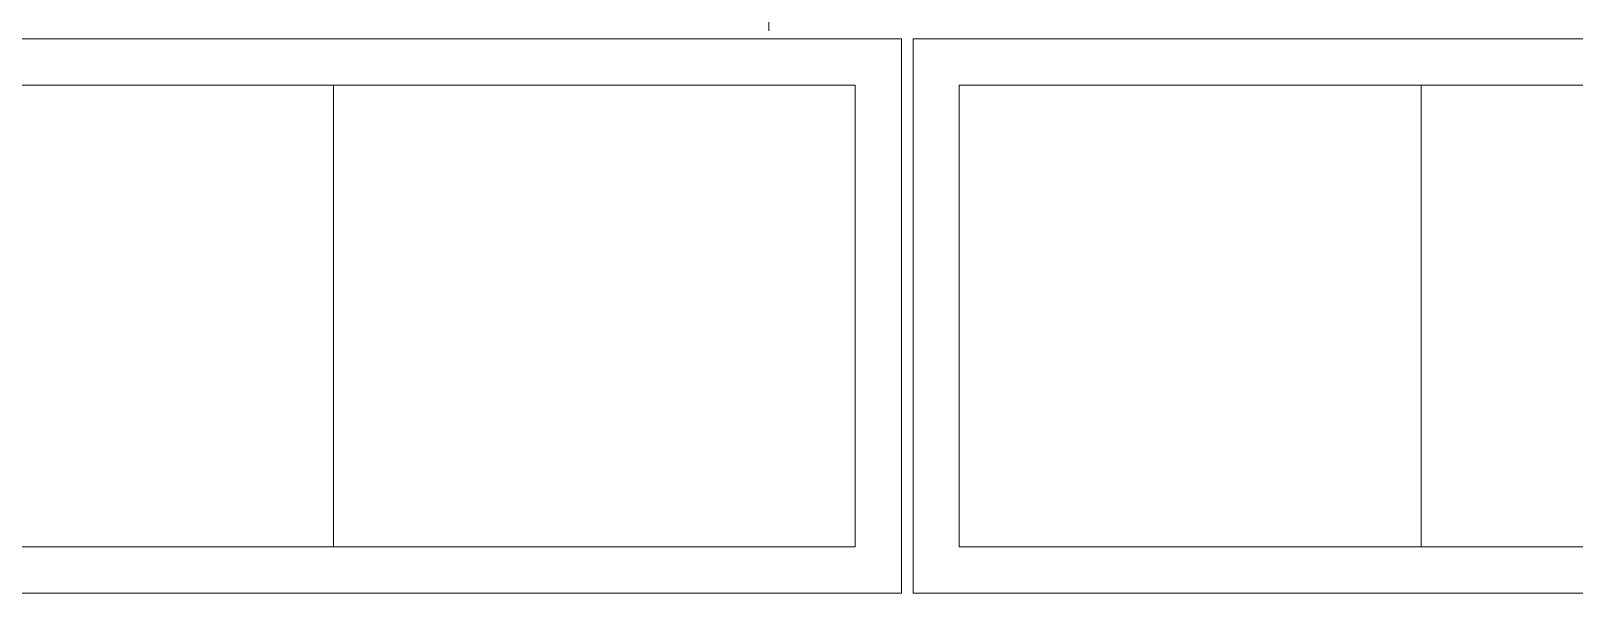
# Model space of a CAD drawing. Header units: metres. Extents: x 349703 to 349913, y 9282546 to 9282694.
# Drawn here: x 349785.591 to 349788.933, y 9282601.756 to 9282602.973 of the extents above; entities that cross this region are included whole.
import ezdxf

# ---------------------------------------------------------------- set-up
doc = ezdxf.new("R2010")
doc.units = ezdxf.units.M
doc.header["$LTSCALE"] = 0.25
doc.linetypes.add('DASHDOT', pattern=[3.556, 2.54, -0.508, 0, -0.508])
doc.layers.add('ARQ-FONDO', color=253, linetype='CONTINUOUS', lineweight=9)

# ---------------------------------------------------------------- blocks, each defined once
blk = doc.blocks.new('CP.2.1')
at = {"layer": 'ARQ-FONDO', "linetype": 'DASHDOT', "ltscale": 0.5}
blk.add_line((347521.9444, 9281810.2139), (347521.9444, 9281810.5639), dxfattribs=at)
blk = doc.blocks.new('CERCO PERIMETRICO')
at = {"layer": 'ARQ-FONDO', "rotation": 180.0000001941535}
blk.add_blockref('CP.2.1', (697632.3964, 18564413.5057, 210.1358), dxfattribs=at)

msp = doc.modelspace()

# ---------------------------------------------------------------- linework, layer by layer
at = {"layer": 'ARQ-FONDO'}
for p, q in [((349786.2462, 9282602.8556), (349786.2462, 9282601.8556)), ((349788.6012, 9282602.8556), (349788.6012, 9282601.8556))]:
    msp.add_line(p, q, dxfattribs=at)
at = {"layer": 'ARQ-FONDO', "lineweight": 0}
for points in [[(349784.1462, 9282601.7556), (349787.4762, 9282601.7556), (349787.4762, 9282602.9556), (349784.1462, 9282602.9556)], [(349787.5012, 9282601.7556), (349790.8312, 9282601.7556), (349790.8312, 9282602.9556), (349787.5012, 9282602.9556)]]:
    msp.add_lwpolyline(points, close=True, dxfattribs=at)
at = {"layer": 'ARQ-FONDO'}
for points in [[(349784.2462, 9282601.8556), (349787.3762, 9282601.8556), (349787.3762, 9282602.8556), (349784.2462, 9282602.8556)], [(349787.6012, 9282601.8556), (349790.7312, 9282601.8556), (349790.7312, 9282602.8556), (349787.6012, 9282602.8556)]]:
    msp.add_lwpolyline(points, close=True, dxfattribs=at)

# ---------------------------------------------------------------- block references
msp.add_blockref('CERCO PERIMETRICO', (-323.2944, 0, -210.1358), dxfattribs=at)

doc.saveas('drawing.dxf')
